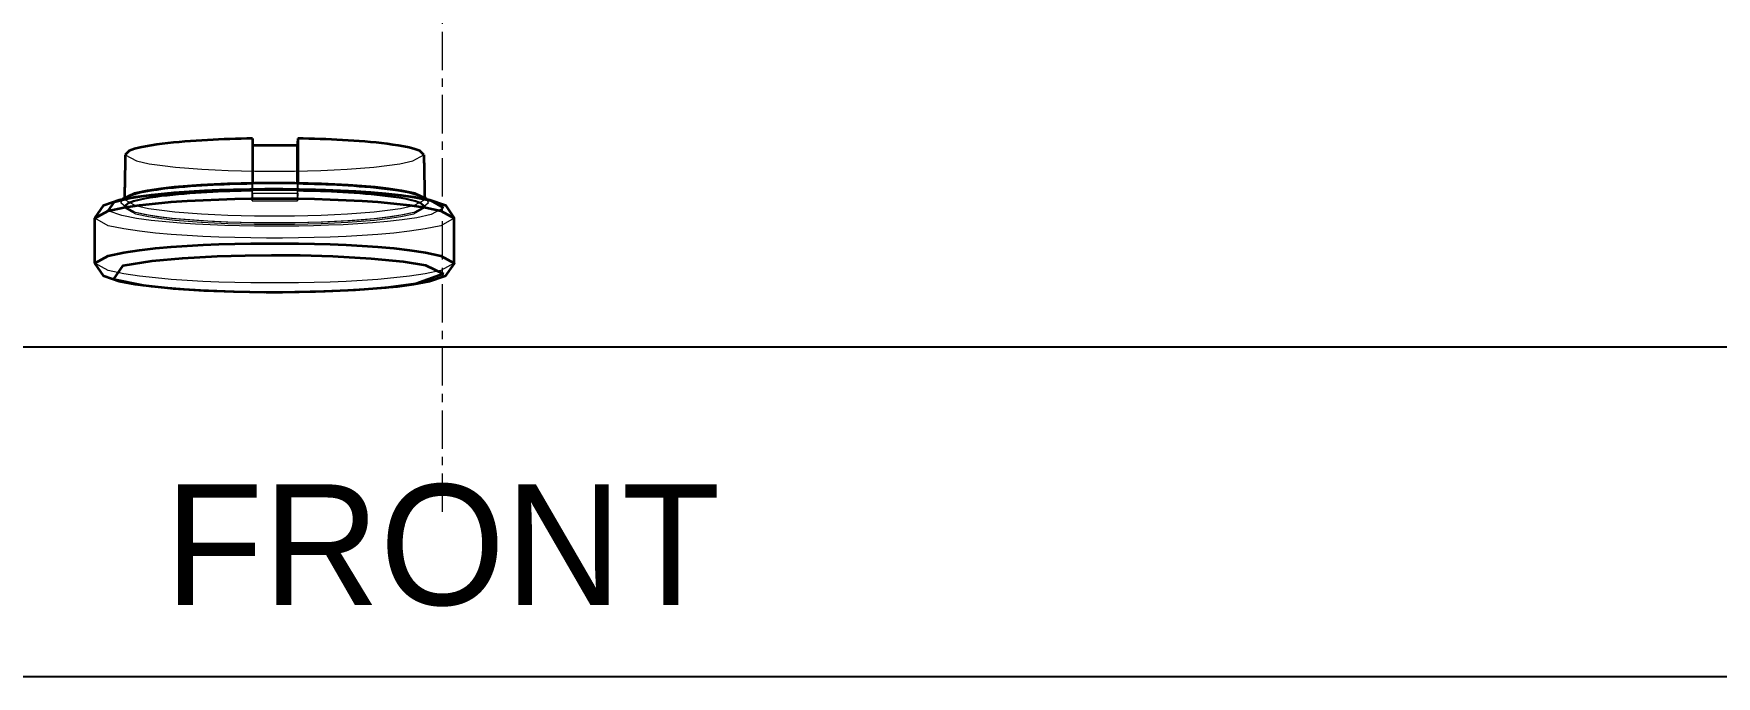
# Model space of a CAD drawing. Header units: millimetres. Extents: x 10 to 410, y 10 to 287.
# Drawn here: x 102.05 to 132.73, y 166 to 177.72 of the extents above; entities that cross this region are included whole.
import ezdxf
from ezdxf.enums import TextEntityAlignment as Align

# ---------------------------------------------------------------- set-up
doc = ezdxf.new("R2010")
doc.units = ezdxf.units.MM
doc.linetypes.add('CENTER', pattern=[1.15, 0.7, -0.15, 0.15, -0.15])
doc.linetypes.add('DASHED', pattern=[0.75, 0.5, -0.25])
for name, color, linetype, lineweight in [('CENTER', 4, 'CENTER', 13), ('HIDDEN', 8, 'DASHED', 18), ('TITLE_BLOCK', 7, 'CONTINUOUS', 25), ('VISIBLE', 7, 'CONTINUOUS', 35)]:
    doc.layers.add(name, color=color, linetype=linetype, lineweight=lineweight)

msp = doc.modelspace()

# ---------------------------------------------------------------- linework, layer by layer
at = {"layer": 'CENTER'}
msp.add_line((109.5, 169), (109.5, 273), dxfattribs=at)
at = {"layer": 'HIDDEN'}
for points in [[(106.036, 175.808), (106.036, 175.802), (106.036, 175.797), (106.036, 175.791), (106.036, 175.785), (106.035, 175.78), (106.035, 175.774), (106.035, 175.769), (106.035, 175.763), (106.035, 175.758), (106.034, 175.752), (106.034, 175.746), (106.034, 175.741), (106.034, 175.735), (106.034, 175.73), (106.034, 175.724), (106.033, 175.719), (106.033, 175.713), (106.033, 175.707), (106.033, 175.702), (106.033, 175.696), (106.032, 175.691), (106.032, 175.685), (106.032, 175.679)], [(103.717, 175.511), (103.918, 175.397), (104.154, 175.347), (104.393, 175.313), (104.632, 175.286), (104.873, 175.265), (105.113, 175.248), (105.354, 175.235), (105.595, 175.225), (105.836, 175.218), (106.077, 175.213), (106.318, 175.21), (106.56, 175.21), (106.801, 175.213), (107.042, 175.218), (107.283, 175.225), (107.524, 175.235), (107.765, 175.248), (108.005, 175.265), (108.246, 175.286), (108.485, 175.313), (108.724, 175.347), (108.96, 175.397), (109.16, 175.511)], [(106.032, 174.667), (106.032, 174.711), (106.032, 174.755), (106.032, 174.799), (106.032, 174.843), (106.032, 174.887), (106.032, 174.931), (106.032, 174.975), (106.032, 175.019), (106.032, 175.063), (106.032, 175.107), (106.032, 175.151), (106.032, 175.195), (106.032, 175.239), (106.032, 175.283), (106.032, 175.327), (106.032, 175.371), (106.032, 175.415), (106.032, 175.459), (106.032, 175.503), (106.032, 175.547), (106.032, 175.591), (106.032, 175.635), (106.032, 175.679)], [(106.036, 175.679), (106.036, 175.679), (106.036, 175.679), (106.036, 175.679), (106.036, 175.679), (106.035, 175.679), (106.035, 175.679), (106.035, 175.679), (106.035, 175.679), (106.035, 175.679), (106.034, 175.679), (106.034, 175.679), (106.034, 175.679), (106.034, 175.679), (106.034, 175.679), (106.034, 175.679), (106.033, 175.679), (106.033, 175.679), (106.033, 175.679), (106.033, 175.679), (106.033, 175.679), (106.032, 175.679), (106.032, 175.679), (106.032, 175.679)], [(106.036, 174.991), (106.036, 174.991), (106.036, 174.991), (106.036, 174.991), (106.036, 174.991), (106.036, 174.99), (106.036, 174.99), (106.036, 174.99), (106.036, 174.99), (106.036, 174.99), (106.036, 174.99), (106.036, 174.99), (106.036, 174.99), (106.036, 174.99), (106.036, 174.99), (106.036, 174.99), (106.036, 174.99), (106.036, 174.99), (106.036, 174.99), (106.036, 174.99), (106.036, 174.99), (106.036, 174.99), (106.036, 174.99), (106.036, 174.99)], [(106.036, 174.99), (106.036, 174.985), (106.036, 174.979), (106.036, 174.974), (106.036, 174.969), (106.036, 174.964), (106.036, 174.958), (106.036, 174.953), (106.036, 174.948), (106.036, 174.943), (106.036, 174.937), (106.036, 174.932), (106.036, 174.927), (106.036, 174.922), (106.036, 174.917), (106.036, 174.911), (106.036, 174.906), (106.036, 174.901), (106.036, 174.896), (106.036, 174.89), (106.036, 174.885), (106.036, 174.88), (106.036, 174.875), (106.036, 174.869)], [(106.857, 174.667), (106.857, 174.681), (106.857, 174.695), (106.857, 174.709), (106.857, 174.723), (106.857, 174.737), (106.857, 174.751), (106.857, 174.765), (106.857, 174.779), (106.857, 174.793), (106.857, 174.807), (106.857, 174.821), (106.857, 174.836), (106.857, 174.85), (106.857, 174.864), (106.857, 174.878), (106.857, 174.892), (106.857, 174.906), (106.857, 174.92), (106.857, 174.934), (106.857, 174.948), (106.857, 174.962), (106.857, 174.976), (106.857, 174.99)], [(106.861, 174.99), (106.861, 174.984), (106.861, 174.979), (106.861, 174.974), (106.861, 174.969), (106.861, 174.963), (106.861, 174.958), (106.861, 174.953), (106.861, 174.948), (106.861, 174.942), (106.861, 174.937), (106.861, 174.932), (106.861, 174.927), (106.861, 174.921), (106.861, 174.916), (106.861, 174.911), (106.861, 174.906), (106.861, 174.9), (106.861, 174.895), (106.861, 174.89), (106.861, 174.885), (106.861, 174.879), (106.861, 174.874), (106.861, 174.869)], [(106.861, 174.99), (106.861, 174.99), (106.861, 174.99), (106.861, 174.99), (106.861, 174.99), (106.861, 174.99), (106.861, 174.99), (106.861, 174.99), (106.861, 174.99), (106.861, 174.99), (106.861, 174.99), (106.861, 174.99), (106.861, 174.99), (106.861, 174.99), (106.861, 174.99), (106.861, 174.99), (106.861, 174.99), (106.861, 174.99), (106.861, 174.99), (106.861, 174.99), (106.861, 174.99), (106.861, 174.99), (106.861, 174.99), (106.861, 174.99)], [(103.665, 174.7), (103.663, 174.698), (103.661, 174.695), (103.659, 174.692), (103.657, 174.69), (103.655, 174.687), (103.653, 174.684), (103.652, 174.681), (103.65, 174.678), (103.648, 174.676), (103.647, 174.673), (103.646, 174.67), (103.644, 174.666), (103.643, 174.663), (103.642, 174.66), (103.641, 174.657), (103.64, 174.654), (103.639, 174.651), (103.639, 174.647), (103.638, 174.644), (103.638, 174.641), (103.638, 174.637), (103.637, 174.634), (103.637, 174.631)], [(109.24, 174.628), (109.058, 174.477), (108.814, 174.418), (108.567, 174.379), (108.317, 174.349), (108.067, 174.326), (107.817, 174.308), (107.566, 174.294), (107.316, 174.283), (107.065, 174.275), (106.814, 174.27), (106.563, 174.268), (106.312, 174.268), (106.061, 174.27), (105.81, 174.275), (105.559, 174.283), (105.308, 174.294), (105.058, 174.309), (104.807, 174.327), (104.557, 174.35), (104.308, 174.379), (104.06, 174.419), (103.817, 174.478), (103.637, 174.631)], [(103.698, 174.571), (103.771, 174.639), (103.868, 174.675), (103.969, 174.701), (104.07, 174.723), (104.173, 174.741), (104.275, 174.756), (104.378, 174.77), (104.481, 174.782), (104.585, 174.793), (104.688, 174.803), (104.791, 174.812), (104.895, 174.82), (104.999, 174.828), (105.102, 174.835), (105.206, 174.841), (105.31, 174.846), (105.413, 174.851), (105.517, 174.855), (105.621, 174.859), (105.725, 174.863), (105.829, 174.865), (105.933, 174.868), (106.036, 174.87)], [(106.036, 174.846), (105.933, 174.844), (105.829, 174.841), (105.725, 174.838), (105.621, 174.835), (105.517, 174.831), (105.413, 174.827), (105.31, 174.822), (105.206, 174.817), (105.102, 174.81), (104.998, 174.804), (104.895, 174.796), (104.791, 174.788), (104.688, 174.779), (104.584, 174.769), (104.481, 174.758), (104.378, 174.746), (104.275, 174.732), (104.172, 174.716), (104.07, 174.698), (103.968, 174.677), (103.868, 174.651), (103.77, 174.615), (103.698, 174.547)], [(103.702, 174.731), (103.702, 174.729), (103.702, 174.727), (103.702, 174.726), (103.702, 174.724), (103.701, 174.722), (103.701, 174.721), (103.701, 174.719), (103.701, 174.717), (103.701, 174.716), (103.701, 174.714), (103.701, 174.712), (103.701, 174.71), (103.701, 174.709), (103.701, 174.707), (103.701, 174.705), (103.701, 174.704), (103.701, 174.702), (103.701, 174.7), (103.701, 174.698), (103.701, 174.697), (103.701, 174.695), (103.701, 174.693), (103.701, 174.692)], [(103.701, 174.692), (103.701, 174.692), (103.701, 174.693), (103.701, 174.694), (103.701, 174.695), (103.701, 174.695), (103.701, 174.696), (103.701, 174.697), (103.702, 174.698), (103.702, 174.698), (103.702, 174.699), (103.702, 174.7), (103.702, 174.701), (103.702, 174.701), (103.703, 174.702), (103.703, 174.703), (103.703, 174.703), (103.704, 174.704), (103.704, 174.705), (103.704, 174.706), (103.704, 174.706), (103.705, 174.707), (103.705, 174.708), (103.705, 174.708)], [(109.177, 174.69), (108.973, 174.577), (108.736, 174.526), (108.496, 174.491), (108.255, 174.465), (108.013, 174.444), (107.771, 174.427), (107.529, 174.414), (107.287, 174.403), (107.044, 174.396), (106.802, 174.391), (106.559, 174.389), (106.317, 174.389), (106.074, 174.391), (105.832, 174.396), (105.589, 174.404), (105.347, 174.414), (105.105, 174.427), (104.863, 174.444), (104.621, 174.465), (104.38, 174.492), (104.14, 174.527), (103.903, 174.577), (103.701, 174.692)], [(106.037, 174.809), (106.037, 174.803), (106.036, 174.797), (106.036, 174.79), (106.036, 174.784), (106.036, 174.778), (106.036, 174.772), (106.035, 174.766), (106.035, 174.76), (106.035, 174.753), (106.035, 174.747), (106.035, 174.741), (106.034, 174.735), (106.034, 174.729), (106.034, 174.722), (106.034, 174.716), (106.034, 174.71), (106.033, 174.704), (106.033, 174.698), (106.033, 174.692), (106.033, 174.685), (106.032, 174.679), (106.032, 174.673), (106.032, 174.667)], [(106.032, 174.667), (106.068, 174.667), (106.104, 174.667), (106.14, 174.667), (106.176, 174.667), (106.211, 174.667), (106.247, 174.667), (106.283, 174.667), (106.319, 174.667), (106.355, 174.667), (106.391, 174.667), (106.427, 174.667), (106.462, 174.667), (106.498, 174.667), (106.534, 174.667), (106.57, 174.667), (106.606, 174.667), (106.642, 174.667), (106.678, 174.667), (106.713, 174.667), (106.749, 174.667), (106.785, 174.667), (106.821, 174.667), (106.857, 174.667)], [(106.036, 174.869), (106.072, 174.87), (106.108, 174.87), (106.144, 174.871), (106.18, 174.871), (106.216, 174.872), (106.252, 174.872), (106.287, 174.872), (106.323, 174.872), (106.359, 174.873), (106.395, 174.873), (106.431, 174.873), (106.467, 174.873), (106.503, 174.873), (106.538, 174.872), (106.574, 174.872), (106.61, 174.872), (106.646, 174.872), (106.682, 174.871), (106.718, 174.871), (106.754, 174.871), (106.789, 174.87), (106.825, 174.87), (106.861, 174.869)], [(106.036, 174.87), (106.036, 174.869), (106.036, 174.868), (106.036, 174.867), (106.036, 174.865), (106.036, 174.864), (106.036, 174.863), (106.036, 174.862), (106.036, 174.861), (106.036, 174.86), (106.036, 174.859), (106.036, 174.858), (106.036, 174.857), (106.036, 174.856), (106.036, 174.855), (106.036, 174.854), (106.036, 174.853), (106.036, 174.852), (106.036, 174.851), (106.036, 174.85), (106.036, 174.849), (106.036, 174.848), (106.036, 174.847), (106.036, 174.846)], [(106.036, 174.869), (106.036, 174.869), (106.036, 174.869), (106.036, 174.869), (106.036, 174.869), (106.036, 174.869), (106.036, 174.869), (106.036, 174.869), (106.036, 174.869), (106.036, 174.869), (106.036, 174.869), (106.036, 174.87), (106.036, 174.87), (106.036, 174.87), (106.036, 174.87), (106.036, 174.87), (106.036, 174.87), (106.036, 174.87), (106.036, 174.87), (106.036, 174.87), (106.036, 174.87), (106.036, 174.87), (106.036, 174.87), (106.036, 174.87)], [(106.037, 174.857), (106.037, 174.857), (106.037, 174.856), (106.037, 174.856), (106.037, 174.855), (106.037, 174.855), (106.037, 174.854), (106.037, 174.854), (106.037, 174.853), (106.037, 174.853), (106.037, 174.852), (106.037, 174.852), (106.037, 174.851), (106.037, 174.851), (106.037, 174.85), (106.037, 174.85), (106.037, 174.849), (106.036, 174.849), (106.036, 174.848), (106.036, 174.848), (106.036, 174.847), (106.036, 174.847), (106.036, 174.846), (106.036, 174.846)], [(106.861, 174.857), (106.826, 174.857), (106.79, 174.857), (106.754, 174.857), (106.718, 174.857), (106.682, 174.857), (106.646, 174.857), (106.61, 174.857), (106.575, 174.857), (106.539, 174.857), (106.503, 174.857), (106.467, 174.857), (106.431, 174.857), (106.395, 174.857), (106.359, 174.857), (106.324, 174.857), (106.288, 174.857), (106.252, 174.857), (106.216, 174.857), (106.18, 174.857), (106.144, 174.857), (106.108, 174.857), (106.073, 174.857), (106.037, 174.857)], [(106.037, 174.809), (106.037, 174.811), (106.037, 174.813), (106.037, 174.815), (106.037, 174.817), (106.037, 174.819), (106.037, 174.821), (106.037, 174.824), (106.037, 174.826), (106.037, 174.828), (106.037, 174.83), (106.037, 174.832), (106.037, 174.834), (106.037, 174.836), (106.037, 174.838), (106.037, 174.84), (106.037, 174.842), (106.037, 174.845), (106.037, 174.847), (106.037, 174.849), (106.037, 174.851), (106.037, 174.853), (106.037, 174.855), (106.037, 174.857)], [(106.037, 174.809), (106.073, 174.809), (106.108, 174.809), (106.144, 174.809), (106.18, 174.809), (106.216, 174.809), (106.252, 174.809), (106.288, 174.809), (106.324, 174.809), (106.359, 174.809), (106.395, 174.809), (106.431, 174.809), (106.467, 174.809), (106.503, 174.809), (106.539, 174.809), (106.575, 174.809), (106.61, 174.809), (106.646, 174.809), (106.682, 174.809), (106.718, 174.809), (106.754, 174.809), (106.79, 174.809), (106.826, 174.809), (106.861, 174.809)], [(106.861, 174.809), (106.861, 174.802), (106.861, 174.796), (106.861, 174.79), (106.861, 174.784), (106.86, 174.778), (106.86, 174.772), (106.86, 174.765), (106.86, 174.759), (106.86, 174.753), (106.859, 174.747), (106.859, 174.741), (106.859, 174.735), (106.859, 174.728), (106.859, 174.722), (106.858, 174.716), (106.858, 174.71), (106.858, 174.704), (106.858, 174.697), (106.858, 174.691), (106.857, 174.685), (106.857, 174.679), (106.857, 174.673), (106.857, 174.667)], [(106.861, 174.869), (106.861, 174.868), (106.861, 174.867), (106.861, 174.866), (106.861, 174.865), (106.861, 174.864), (106.861, 174.863), (106.861, 174.862), (106.861, 174.861), (106.861, 174.86), (106.861, 174.859), (106.861, 174.858), (106.861, 174.857), (106.861, 174.856), (106.861, 174.855), (106.861, 174.854), (106.861, 174.853), (106.861, 174.852), (106.861, 174.851), (106.861, 174.849), (106.861, 174.848), (106.861, 174.847), (106.861, 174.846), (106.861, 174.845)], [(106.861, 174.869), (106.964, 174.867), (107.067, 174.865), (107.17, 174.862), (107.273, 174.859), (107.376, 174.855), (107.479, 174.85), (107.582, 174.845), (107.685, 174.84), (107.787, 174.834), (107.89, 174.827), (107.993, 174.82), (108.096, 174.811), (108.198, 174.802), (108.301, 174.792), (108.403, 174.781), (108.506, 174.769), (108.608, 174.755), (108.709, 174.74), (108.811, 174.722), (108.912, 174.701), (109.011, 174.675), (109.108, 174.639), (109.179, 174.571)], [(106.861, 174.869), (106.861, 174.869), (106.861, 174.869), (106.861, 174.869), (106.861, 174.869), (106.861, 174.869), (106.861, 174.869), (106.861, 174.869), (106.861, 174.869), (106.861, 174.869), (106.861, 174.869), (106.861, 174.869), (106.861, 174.869), (106.861, 174.869), (106.861, 174.869), (106.861, 174.869), (106.861, 174.869), (106.861, 174.869), (106.861, 174.869), (106.861, 174.869), (106.861, 174.869), (106.861, 174.869), (106.861, 174.869), (106.861, 174.869)], [(106.861, 174.857), (106.861, 174.856), (106.861, 174.856), (106.861, 174.855), (106.861, 174.855), (106.861, 174.854), (106.861, 174.854), (106.861, 174.853), (106.861, 174.853), (106.861, 174.852), (106.861, 174.852), (106.861, 174.851), (106.861, 174.851), (106.861, 174.85), (106.861, 174.85), (106.861, 174.849), (106.861, 174.849), (106.861, 174.848), (106.861, 174.848), (106.861, 174.847), (106.861, 174.847), (106.861, 174.846), (106.861, 174.846), (106.861, 174.845)], [(106.861, 174.809), (106.861, 174.811), (106.861, 174.813), (106.861, 174.815), (106.861, 174.817), (106.861, 174.819), (106.861, 174.821), (106.861, 174.823), (106.861, 174.825), (106.861, 174.827), (106.861, 174.83), (106.861, 174.832), (106.861, 174.834), (106.861, 174.836), (106.861, 174.838), (106.861, 174.84), (106.861, 174.842), (106.861, 174.844), (106.861, 174.846), (106.861, 174.848), (106.861, 174.85), (106.861, 174.853), (106.861, 174.855), (106.861, 174.857)], [(109.18, 174.547), (109.108, 174.615), (109.012, 174.651), (108.912, 174.677), (108.811, 174.698), (108.71, 174.716), (108.608, 174.731), (108.506, 174.745), (108.404, 174.757), (108.301, 174.768), (108.199, 174.778), (108.096, 174.787), (107.993, 174.796), (107.89, 174.803), (107.788, 174.81), (107.685, 174.816), (107.582, 174.821), (107.479, 174.826), (107.376, 174.831), (107.273, 174.835), (107.17, 174.838), (107.067, 174.841), (106.964, 174.843), (106.861, 174.845)], [(109.172, 174.708), (109.173, 174.708), (109.173, 174.707), (109.173, 174.706), (109.174, 174.706), (109.174, 174.705), (109.174, 174.704), (109.175, 174.703), (109.175, 174.703), (109.175, 174.702), (109.175, 174.701), (109.175, 174.701), (109.176, 174.7), (109.176, 174.699), (109.176, 174.698), (109.176, 174.698), (109.176, 174.697), (109.176, 174.696), (109.177, 174.695), (109.177, 174.695), (109.177, 174.694), (109.177, 174.693), (109.177, 174.692), (109.177, 174.692)], [(109.176, 174.731), (109.176, 174.729), (109.176, 174.727), (109.176, 174.726), (109.176, 174.724), (109.176, 174.722), (109.176, 174.721), (109.176, 174.719), (109.176, 174.717), (109.176, 174.716), (109.176, 174.714), (109.176, 174.712), (109.177, 174.71), (109.177, 174.709), (109.177, 174.707), (109.177, 174.705), (109.177, 174.704), (109.177, 174.702), (109.177, 174.7), (109.177, 174.698), (109.177, 174.697), (109.177, 174.695), (109.177, 174.693), (109.177, 174.692)], [(109.177, 174.692), (109.177, 174.691), (109.177, 174.691), (109.177, 174.691), (109.177, 174.691), (109.177, 174.691), (109.177, 174.691), (109.177, 174.691), (109.177, 174.691), (109.177, 174.691), (109.177, 174.691), (109.177, 174.691), (109.177, 174.691), (109.177, 174.691), (109.177, 174.69), (109.177, 174.69), (109.177, 174.69), (109.177, 174.69), (109.177, 174.69), (109.177, 174.69), (109.177, 174.69), (109.177, 174.69), (109.177, 174.69), (109.177, 174.69)], [(109.24, 174.631), (109.24, 174.634), (109.24, 174.637), (109.24, 174.641), (109.24, 174.644), (109.239, 174.647), (109.238, 174.651), (109.238, 174.654), (109.237, 174.657), (109.236, 174.66), (109.235, 174.663), (109.234, 174.666), (109.232, 174.67), (109.231, 174.673), (109.229, 174.676), (109.228, 174.678), (109.226, 174.681), (109.224, 174.684), (109.223, 174.687), (109.221, 174.69), (109.219, 174.692), (109.217, 174.695), (109.215, 174.698), (109.212, 174.7)], [(109.24, 174.631), (109.24, 174.631), (109.24, 174.63), (109.24, 174.63), (109.24, 174.63), (109.24, 174.63), (109.24, 174.63), (109.24, 174.63), (109.24, 174.63), (109.24, 174.629), (109.24, 174.629), (109.24, 174.629), (109.24, 174.629), (109.24, 174.629), (109.24, 174.629), (109.24, 174.629), (109.24, 174.629), (109.24, 174.628), (109.24, 174.628), (109.24, 174.628), (109.24, 174.628), (109.24, 174.628), (109.24, 174.628), (109.24, 174.628)], [(109.713, 174.352), (109.47, 174.217), (109.186, 174.157), (108.899, 174.115), (108.611, 174.083), (108.322, 174.058), (108.033, 174.038), (107.743, 174.022), (107.453, 174.01), (107.163, 174.001), (106.873, 173.995), (106.583, 173.992), (106.293, 173.992), (106.003, 173.995), (105.713, 174.001), (105.423, 174.01), (105.133, 174.022), (104.844, 174.038), (104.554, 174.058), (104.265, 174.083), (103.977, 174.115), (103.69, 174.157), (103.406, 174.217), (103.164, 174.353)], [(109.519, 174.545), (109.294, 174.418), (109.03, 174.362), (108.763, 174.323), (108.495, 174.293), (108.227, 174.269), (107.958, 174.25), (107.689, 174.235), (107.419, 174.224), (107.15, 174.215), (106.88, 174.21), (106.611, 174.207), (106.341, 174.206), (106.072, 174.209), (105.802, 174.214), (105.533, 174.221), (105.263, 174.232), (104.994, 174.246), (104.725, 174.264), (104.456, 174.286), (104.188, 174.314), (103.921, 174.35), (103.656, 174.4), (103.403, 174.489)], [(109.179, 174.569), (108.976, 174.456), (108.738, 174.406), (108.498, 174.371), (108.257, 174.344), (108.015, 174.323), (107.773, 174.306), (107.53, 174.293), (107.288, 174.283), (107.045, 174.275), (106.802, 174.271), (106.559, 174.268), (106.317, 174.268), (106.074, 174.271), (105.831, 174.275), (105.588, 174.283), (105.346, 174.293), (105.103, 174.306), (104.861, 174.323), (104.619, 174.344), (104.378, 174.371), (104.138, 174.406), (103.9, 174.456), (103.698, 174.571)], [(103.698, 174.571), (103.698, 174.57), (103.698, 174.569), (103.698, 174.568), (103.698, 174.567), (103.698, 174.566), (103.698, 174.565), (103.698, 174.564), (103.698, 174.563), (103.698, 174.562), (103.698, 174.561), (103.698, 174.56), (103.698, 174.559), (103.698, 174.557), (103.698, 174.556), (103.698, 174.555), (103.698, 174.554), (103.698, 174.553), (103.698, 174.552), (103.698, 174.551), (103.698, 174.55), (103.698, 174.549), (103.698, 174.548), (103.698, 174.547)], [(103.698, 174.547), (103.9, 174.432), (104.138, 174.382), (104.378, 174.347), (104.619, 174.32), (104.861, 174.299), (105.104, 174.282), (105.346, 174.269), (105.589, 174.259), (105.832, 174.251), (106.075, 174.246), (106.317, 174.244), (106.56, 174.244), (106.803, 174.246), (107.046, 174.251), (107.289, 174.259), (107.532, 174.269), (107.774, 174.282), (108.016, 174.299), (108.258, 174.32), (108.5, 174.347), (108.74, 174.382), (108.978, 174.432), (109.18, 174.547)], [(109.179, 174.571), (109.179, 174.571), (109.179, 174.571), (109.179, 174.571), (109.179, 174.571), (109.179, 174.571), (109.179, 174.571), (109.179, 174.571), (109.179, 174.57), (109.179, 174.57), (109.179, 174.57), (109.179, 174.57), (109.179, 174.57), (109.179, 174.57), (109.179, 174.57), (109.179, 174.57), (109.179, 174.57), (109.179, 174.57), (109.179, 174.57), (109.179, 174.57), (109.179, 174.57), (109.179, 174.569), (109.179, 174.569), (109.179, 174.569)], [(109.179, 174.571), (109.179, 174.57), (109.179, 174.569), (109.179, 174.568), (109.179, 174.567), (109.179, 174.566), (109.179, 174.565), (109.179, 174.564), (109.179, 174.563), (109.18, 174.562), (109.18, 174.561), (109.18, 174.56), (109.18, 174.559), (109.18, 174.557), (109.18, 174.556), (109.18, 174.555), (109.18, 174.554), (109.18, 174.553), (109.18, 174.552), (109.18, 174.551), (109.18, 174.55), (109.18, 174.549), (109.18, 174.548), (109.18, 174.547)], [(109.713, 173.532), (109.47, 173.397), (109.186, 173.337), (108.899, 173.295), (108.611, 173.263), (108.322, 173.238), (108.033, 173.218), (107.743, 173.202), (107.453, 173.19), (107.163, 173.181), (106.873, 173.175), (106.583, 173.173), (106.293, 173.173), (106.003, 173.175), (105.713, 173.181), (105.423, 173.19), (105.133, 173.202), (104.844, 173.218), (104.554, 173.238), (104.265, 173.263), (103.977, 173.295), (103.69, 173.337), (103.406, 173.397), (103.164, 173.534)]]:
    msp.add_lwpolyline(points, dxfattribs=at)
at = {"layer": 'TITLE_BLOCK'}
msp.add_lwpolyline([(16, 166), (203, 166), (203, 172), (16, 172)], close=True, dxfattribs=at)
at = {"layer": 'VISIBLE'}
for points in [[(106.036, 175.808), (105.933, 175.806), (105.83, 175.803), (105.727, 175.801), (105.624, 175.797), (105.521, 175.793), (105.418, 175.789), (105.316, 175.784), (105.213, 175.779), (105.11, 175.773), (105.007, 175.766), (104.904, 175.759), (104.801, 175.751), (104.699, 175.742), (104.596, 175.732), (104.494, 175.721), (104.392, 175.709), (104.289, 175.695), (104.188, 175.679), (104.086, 175.662), (103.985, 175.641), (103.886, 175.615), (103.789, 175.579), (103.717, 175.511)], [(106.036, 175.808), (106.036, 175.772), (106.036, 175.737), (106.036, 175.701), (106.036, 175.666), (106.036, 175.63), (106.036, 175.595), (106.036, 175.559), (106.036, 175.524), (106.036, 175.488), (106.036, 175.452), (106.036, 175.417), (106.036, 175.381), (106.036, 175.346), (106.036, 175.31), (106.036, 175.275), (106.036, 175.239), (106.036, 175.204), (106.036, 175.168), (106.036, 175.133), (106.036, 175.097), (106.036, 175.062), (106.036, 175.026), (106.036, 174.991)], [(106.861, 175.807), (106.861, 175.802), (106.861, 175.796), (106.86, 175.791), (106.86, 175.785), (106.86, 175.78), (106.86, 175.774), (106.86, 175.768), (106.86, 175.763), (106.859, 175.757), (106.859, 175.752), (106.859, 175.746), (106.859, 175.741), (106.859, 175.735), (106.858, 175.729), (106.858, 175.724), (106.858, 175.718), (106.858, 175.713), (106.858, 175.707), (106.858, 175.701), (106.857, 175.696), (106.857, 175.69), (106.857, 175.685), (106.857, 175.679)], [(106.861, 175.807), (106.861, 175.772), (106.861, 175.736), (106.861, 175.701), (106.861, 175.665), (106.861, 175.63), (106.861, 175.594), (106.861, 175.559), (106.861, 175.523), (106.861, 175.488), (106.861, 175.452), (106.861, 175.417), (106.861, 175.381), (106.861, 175.346), (106.861, 175.31), (106.861, 175.275), (106.861, 175.239), (106.861, 175.203), (106.861, 175.168), (106.861, 175.132), (106.861, 175.097), (106.861, 175.061), (106.861, 175.026), (106.861, 174.99)], [(109.16, 175.511), (109.09, 175.579), (108.994, 175.614), (108.895, 175.64), (108.795, 175.661), (108.694, 175.679), (108.593, 175.694), (108.492, 175.708), (108.391, 175.72), (108.289, 175.731), (108.187, 175.741), (108.086, 175.75), (107.984, 175.758), (107.882, 175.765), (107.78, 175.772), (107.678, 175.778), (107.576, 175.784), (107.474, 175.789), (107.372, 175.793), (107.27, 175.797), (107.167, 175.8), (107.065, 175.803), (106.963, 175.805), (106.861, 175.807)], [(103.717, 175.511), (103.717, 175.477), (103.716, 175.443), (103.715, 175.409), (103.715, 175.376), (103.714, 175.342), (103.713, 175.308), (103.713, 175.274), (103.712, 175.24), (103.711, 175.206), (103.711, 175.172), (103.71, 175.138), (103.709, 175.104), (103.708, 175.07), (103.708, 175.036), (103.707, 175.002), (103.706, 174.968), (103.706, 174.934), (103.705, 174.901), (103.704, 174.867), (103.704, 174.833), (103.703, 174.799), (103.702, 174.765), (103.702, 174.731)], [(106.857, 175.679), (106.821, 175.679), (106.785, 175.679), (106.75, 175.679), (106.714, 175.679), (106.678, 175.679), (106.643, 175.679), (106.607, 175.679), (106.571, 175.679), (106.536, 175.679), (106.5, 175.679), (106.464, 175.679), (106.429, 175.679), (106.393, 175.679), (106.357, 175.679), (106.322, 175.679), (106.286, 175.679), (106.25, 175.679), (106.215, 175.679), (106.179, 175.679), (106.143, 175.679), (106.108, 175.679), (106.072, 175.679), (106.036, 175.679)], [(106.857, 174.99), (106.857, 175.02), (106.857, 175.05), (106.857, 175.08), (106.857, 175.11), (106.857, 175.14), (106.857, 175.17), (106.857, 175.2), (106.857, 175.23), (106.857, 175.26), (106.857, 175.29), (106.857, 175.32), (106.857, 175.35), (106.857, 175.38), (106.857, 175.41), (106.857, 175.44), (106.857, 175.47), (106.857, 175.499), (106.857, 175.529), (106.857, 175.559), (106.857, 175.589), (106.857, 175.619), (106.857, 175.649), (106.857, 175.679)], [(109.16, 175.511), (109.161, 175.477), (109.162, 175.443), (109.162, 175.409), (109.163, 175.376), (109.164, 175.342), (109.165, 175.308), (109.165, 175.274), (109.166, 175.24), (109.167, 175.206), (109.167, 175.172), (109.168, 175.138), (109.169, 175.104), (109.169, 175.07), (109.17, 175.036), (109.171, 175.002), (109.171, 174.968), (109.172, 174.934), (109.173, 174.901), (109.173, 174.867), (109.174, 174.833), (109.175, 174.799), (109.175, 174.765), (109.176, 174.731)], [(103.164, 174.353), (103.323, 174.589), (103.606, 174.687), (103.9, 174.742), (104.197, 174.782), (104.495, 174.812), (104.793, 174.835), (105.092, 174.854), (105.391, 174.867), (105.69, 174.877), (105.99, 174.884), (106.289, 174.887), (106.589, 174.887), (106.888, 174.884), (107.187, 174.877), (107.487, 174.867), (107.786, 174.854), (108.085, 174.835), (108.383, 174.812), (108.681, 174.782), (108.978, 174.742), (109.272, 174.687), (109.554, 174.59), (109.713, 174.353)], [(109.212, 174.7), (108.994, 174.803), (108.755, 174.854), (108.513, 174.89), (108.27, 174.917), (108.027, 174.938), (107.783, 174.955), (107.539, 174.969), (107.294, 174.979), (107.05, 174.986), (106.806, 174.991), (106.561, 174.994), (106.317, 174.994), (106.072, 174.991), (105.828, 174.986), (105.583, 174.979), (105.339, 174.969), (105.095, 174.955), (104.851, 174.938), (104.608, 174.917), (104.365, 174.89), (104.123, 174.854), (103.884, 174.803), (103.665, 174.7)], [(103.705, 174.708), (103.788, 174.767), (103.886, 174.8), (103.986, 174.825), (104.087, 174.846), (104.188, 174.863), (104.29, 174.878), (104.392, 174.892), (104.494, 174.904), (104.597, 174.915), (104.699, 174.924), (104.802, 174.933), (104.905, 174.941), (105.007, 174.949), (105.11, 174.955), (105.213, 174.961), (105.316, 174.967), (105.419, 174.971), (105.522, 174.976), (105.625, 174.979), (105.727, 174.983), (105.83, 174.986), (105.933, 174.988), (106.036, 174.99)], [(106.861, 174.99), (106.963, 174.988), (107.065, 174.985), (107.167, 174.982), (107.27, 174.979), (107.372, 174.975), (107.474, 174.971), (107.576, 174.966), (107.678, 174.96), (107.78, 174.954), (107.882, 174.948), (107.983, 174.94), (108.085, 174.932), (108.187, 174.924), (108.289, 174.914), (108.39, 174.903), (108.492, 174.891), (108.593, 174.877), (108.694, 174.862), (108.795, 174.845), (108.895, 174.825), (108.994, 174.8), (109.09, 174.766), (109.172, 174.708)], [(103.164, 174.353), (103.406, 174.49), (103.69, 174.55), (103.977, 174.592), (104.266, 174.624), (104.555, 174.649), (104.844, 174.669), (105.134, 174.685), (105.424, 174.697), (105.714, 174.706), (106.004, 174.712), (106.294, 174.715), (106.584, 174.715), (106.874, 174.712), (107.164, 174.706), (107.454, 174.697), (107.744, 174.685), (108.034, 174.669), (108.323, 174.649), (108.612, 174.624), (108.901, 174.592), (109.188, 174.55), (109.471, 174.49), (109.713, 174.353)], [(103.403, 174.489), (103.517, 174.654), (103.785, 174.719), (104.058, 174.762), (104.332, 174.794), (104.607, 174.82), (104.883, 174.84), (105.159, 174.856), (105.434, 174.868), (105.71, 174.877), (105.986, 174.883), (106.262, 174.886), (106.539, 174.886), (106.815, 174.884), (107.091, 174.879), (107.367, 174.871), (107.643, 174.859), (107.919, 174.845), (108.195, 174.826), (108.47, 174.802), (108.745, 174.772), (109.019, 174.732), (109.289, 174.675), (109.519, 174.545)], [(103.164, 173.534), (103.164, 173.569), (103.164, 173.605), (103.164, 173.641), (103.164, 173.676), (103.164, 173.712), (103.164, 173.748), (103.164, 173.783), (103.164, 173.819), (103.164, 173.855), (103.164, 173.89), (103.164, 173.926), (103.164, 173.961), (103.164, 173.997), (103.164, 174.033), (103.164, 174.068), (103.164, 174.104), (103.164, 174.14), (103.164, 174.175), (103.164, 174.211), (103.164, 174.247), (103.164, 174.282), (103.164, 174.318), (103.164, 174.353)], [(109.713, 174.353), (109.713, 174.353), (109.713, 174.353), (109.713, 174.353), (109.713, 174.353), (109.713, 174.353), (109.713, 174.353), (109.713, 174.353), (109.713, 174.353), (109.713, 174.353), (109.713, 174.353), (109.713, 174.353), (109.713, 174.353), (109.713, 174.353), (109.713, 174.353), (109.713, 174.353), (109.713, 174.353), (109.713, 174.352), (109.713, 174.352), (109.713, 174.352), (109.713, 174.352), (109.713, 174.352), (109.713, 174.352), (109.713, 174.352)], [(109.713, 173.534), (109.713, 173.569), (109.713, 173.605), (109.713, 173.641), (109.713, 173.676), (109.713, 173.712), (109.713, 173.748), (109.713, 173.783), (109.713, 173.819), (109.713, 173.855), (109.713, 173.89), (109.713, 173.926), (109.713, 173.961), (109.713, 173.997), (109.713, 174.033), (109.713, 174.068), (109.713, 174.104), (109.713, 174.14), (109.713, 174.175), (109.713, 174.211), (109.713, 174.247), (109.713, 174.282), (109.713, 174.318), (109.713, 174.353)], [(103.164, 173.534), (103.406, 173.67), (103.69, 173.73), (103.977, 173.772), (104.266, 173.804), (104.555, 173.829), (104.844, 173.85), (105.134, 173.865), (105.424, 173.877), (105.714, 173.886), (106.004, 173.892), (106.294, 173.895), (106.584, 173.895), (106.874, 173.892), (107.164, 173.886), (107.454, 173.877), (107.744, 173.865), (108.034, 173.85), (108.323, 173.829), (108.612, 173.804), (108.901, 173.772), (109.188, 173.73), (109.471, 173.67), (109.713, 173.534)], [(109.519, 173.34), (109.016, 173.155), (108.467, 173.085), (107.915, 173.042), (107.362, 173.016), (106.808, 173.003), (106.254, 173.001), (105.701, 173.011), (105.148, 173.032), (104.595, 173.068), (104.045, 173.127), (103.503, 173.238), (103.678, 173.492), (104.209, 173.576), (104.761, 173.626), (105.394, 173.661), (105.9, 173.676), (106.384, 173.681), (106.906, 173.677), (107.501, 173.66), (108.201, 173.62), (108.785, 173.561), (109.188, 173.494), (109.519, 173.34)], [(109.713, 173.526), (109.548, 173.294), (109.265, 173.199), (108.971, 173.144), (108.675, 173.104), (108.377, 173.075), (108.079, 173.051), (107.78, 173.033), (107.482, 173.02), (107.183, 173.01), (106.884, 173.003), (106.585, 173), (106.286, 173), (105.986, 173.003), (105.687, 173.01), (105.388, 173.02), (105.09, 173.034), (104.791, 173.052), (104.493, 173.075), (104.195, 173.105), (103.899, 173.145), (103.605, 173.201), (103.323, 173.298), (103.164, 173.534)], [(109.713, 173.534), (109.713, 173.534), (109.713, 173.534), (109.713, 173.534), (109.713, 173.534), (109.713, 173.533), (109.713, 173.533), (109.713, 173.533), (109.713, 173.533), (109.713, 173.533), (109.713, 173.533), (109.713, 173.533), (109.713, 173.533), (109.713, 173.533), (109.713, 173.533), (109.713, 173.533), (109.713, 173.533), (109.713, 173.533), (109.713, 173.533), (109.713, 173.533), (109.713, 173.533), (109.713, 173.533), (109.713, 173.533), (109.713, 173.532)], [(109.713, 173.534), (109.713, 173.533), (109.713, 173.533), (109.713, 173.533), (109.713, 173.532), (109.713, 173.532), (109.713, 173.532), (109.713, 173.531), (109.713, 173.531), (109.713, 173.531), (109.713, 173.53), (109.713, 173.53), (109.713, 173.53), (109.713, 173.529), (109.713, 173.529), (109.713, 173.529), (109.713, 173.528), (109.713, 173.528), (109.713, 173.528), (109.713, 173.527), (109.713, 173.527), (109.713, 173.527), (109.713, 173.526), (109.713, 173.526)]]:
    msp.add_lwpolyline(points, dxfattribs=at)

# ---------------------------------------------------------------- texts
at = {"layer": 'TITLE_BLOCK'}
msp.add_text('FRONT', height=2.2, dxfattribs=at).set_placement((109.5, 168.4), align=Align.MIDDLE_CENTER)

doc.saveas('drawing.dxf')
